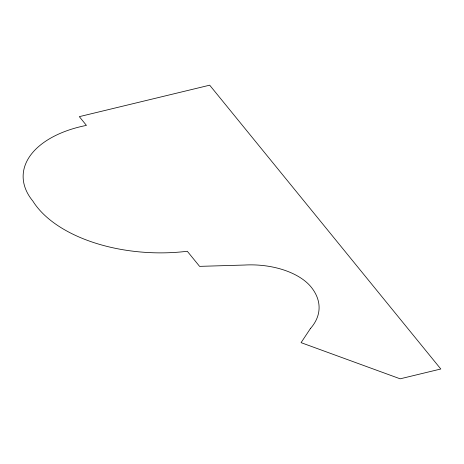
<?xml version="1.0" encoding="UTF-8"?>
<svg xmlns="http://www.w3.org/2000/svg" width="464" height="464" viewBox="0 0 464 464"><rect width="100%" height="100%" fill="white"/><g stroke="black" fill="none" stroke-linecap="round" stroke-linejoin="round"><path stroke-width="0.7" d="M310.462 328.5L301.072 342.647L400.154 378.815L440.8 369.002L209.687 85.185L79.321 116.65L86.437 125.39A99.98 56.625 2.2 0 0 32.857 201.074A129.456 73.324 2.2 0 0 187.299 251.268L199.59 266.365L244.441 265.043A63.522 35.983 2.2 0 1 311.588 287.622A84.848 48.059 2.2 0 1 310.462 328.5"/></g></svg>
